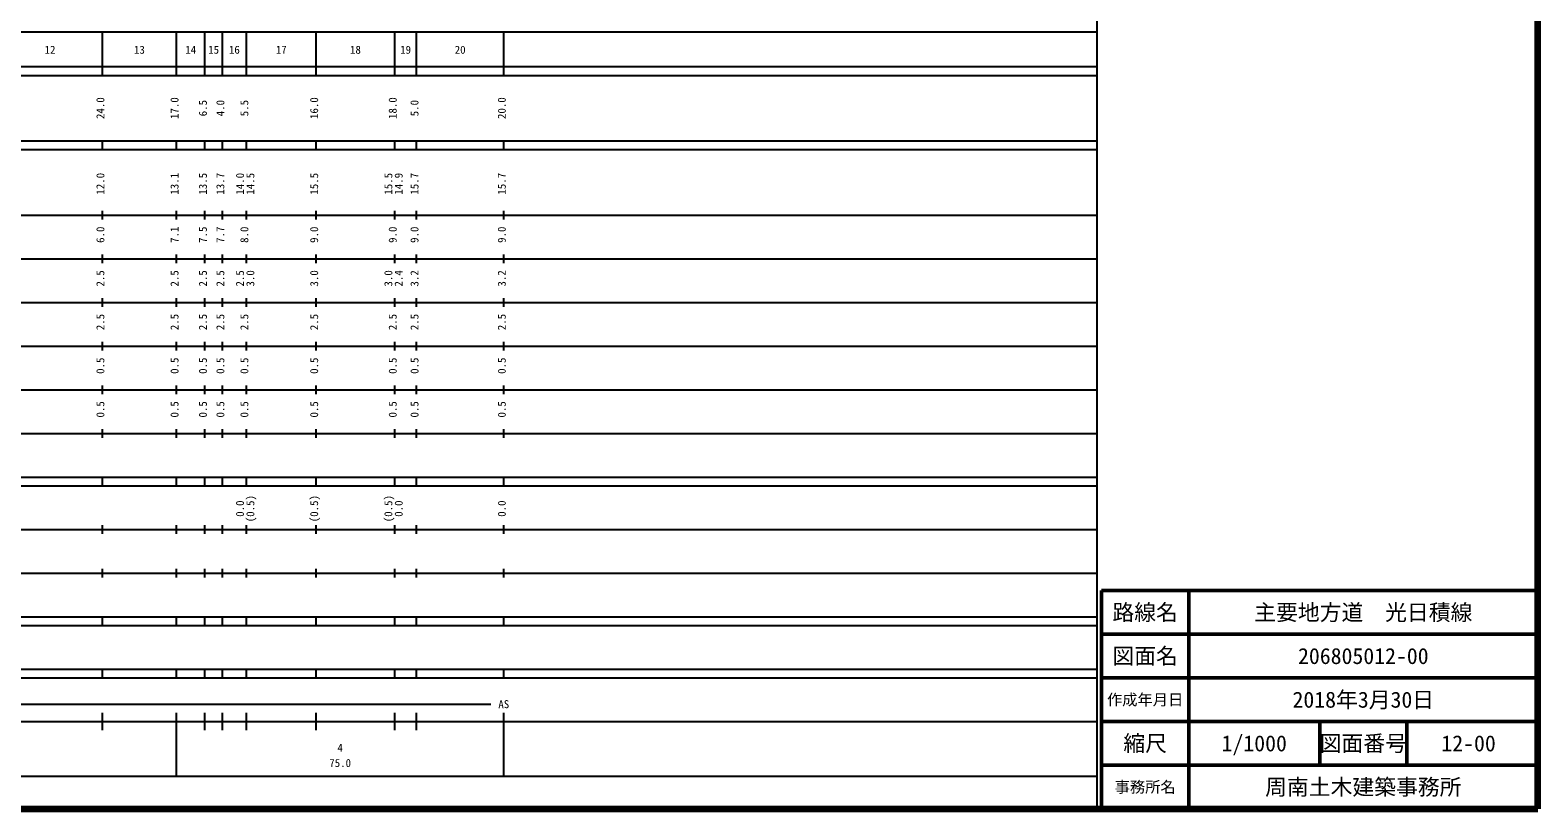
# Model space of a CAD drawing. Units: millimetres on the paper, enlarged 1000 times. Extents: x 40000 to 680000, y 20000 to 380000.
# Drawn here: x 334448 to 680000, y 20000 to 198357 of the extents above; entities that cross this region are included whole.
import ezdxf
from ezdxf.enums import TextEntityAlignment as Align

# ---------------------------------------------------------------- set-up
doc = ezdxf.new("R2010")
doc.units = ezdxf.units.MM
doc.header["$LTSCALE"] = 1000
for name, color, linetype, lineweight in [('M-TTL', 2, 'Continuous', 13), ('M-TTL-BAND', 7, 'Continuous', 25), ('M-TTL-FRAM', 2, 'Continuous', 50), ('M-TTL-LINE', 7, 'Continuous', 50)]:
    doc.layers.add(name, color=color, linetype=linetype, lineweight=lineweight)
doc.layers.add('M-TTL-TXT', color=7, linetype='Continuous')
doc.styles.add('ＭＳ ゴシック', font='')
doc.styles.get('ＭＳ ゴシック').set_extended_font_data('MS Gothic')

msp = doc.modelspace()

# ---------------------------------------------------------------- linework, layer by layer
at = {"layer": 'M-TTL', "lineweight": 140}
for p, q in [((680000, 20000), (680000, 380000)), ((40000, 20000), (680000, 20000))]:
    msp.add_line(p, q, dxfattribs=at)
at = {"layer": 'M-TTL-BAND'}
for p, q in [((579000, 20000), (579000, 370000)), ((68000, 198000), (579000, 198000)), ((351000, 188000), (351000, 198000)), ((368000, 188000), (368000, 198000)), ((374500, 188000), (374500, 198000)), ((378500, 188000), (378500, 198000)), ((384000, 188000), (384000, 198000)), ((400000, 188000), (400000, 198000)), ((418000, 188000), (418000, 198000)), ((423000, 188000), (423000, 198000)), ((443000, 188000), (443000, 198000)), ((40000, 190000), (579000, 190000)), ((40000, 188000), (579000, 188000)), ((40000, 173000), (579000, 173000)), ((351000, 171000), (351000, 173000)), ((368000, 171000), (368000, 173000)), ((374500, 171000), (374500, 173000)), ((378500, 171000), (378500, 173000)), ((384000, 171000), (384000, 173000)), ((400000, 171000), (400000, 173000)), ((418000, 171000), (418000, 173000)), ((423000, 171000), (423000, 173000)), ((443000, 171000), (443000, 173000)), ((40000, 171000), (579000, 171000)), ((40000, 156000), (579000, 156000)), ((351000, 155000), (351000, 157000)), ((368000, 155000), (368000, 157000)), ((374500, 155000), (374500, 157000)), ((378500, 155000), (378500, 157000)), ((384000, 155000), (384000, 157000)), ((400000, 155000), (400000, 157000)), ((418000, 155000), (418000, 157000)), ((423000, 155000), (423000, 157000)), ((443000, 155000), (443000, 157000)), ((46000, 146000), (579000, 146000)), ((351000, 145000), (351000, 147000)), ((368000, 145000), (368000, 147000)), ((374500, 145000), (374500, 147000)), ((378500, 145000), (378500, 147000)), ((384000, 145000), (384000, 147000)), ((400000, 145000), (400000, 147000)), ((418000, 145000), (418000, 147000)), ((423000, 145000), (423000, 147000)), ((443000, 145000), (443000, 147000)), ((52000, 136000), (579000, 136000)), ((351000, 135000), (351000, 137000)), ((368000, 135000), (368000, 137000)), ((374500, 135000), (374500, 137000)), ((378500, 135000), (378500, 137000)), ((384000, 135000), (384000, 137000)), ((400000, 135000), (400000, 137000)), ((418000, 135000), (418000, 137000)), ((423000, 135000), (423000, 137000)), ((443000, 135000), (443000, 137000)), ((46000, 126000), (579000, 126000)), ((351000, 125000), (351000, 127000)), ((368000, 125000), (368000, 127000)), ((374500, 125000), (374500, 127000)), ((378500, 125000), (378500, 127000)), ((384000, 125000), (384000, 127000)), ((400000, 125000), (400000, 127000)), ((418000, 125000), (418000, 127000)), ((423000, 125000), (423000, 127000)), ((443000, 125000), (443000, 127000)), ((52000, 116000), (579000, 116000)), ((351000, 115000), (351000, 117000)), ((368000, 115000), (368000, 117000)), ((374500, 115000), (374500, 117000)), ((378500, 115000), (378500, 117000)), ((384000, 115000), (384000, 117000)), ((400000, 115000), (400000, 117000)), ((418000, 115000), (418000, 117000)), ((423000, 115000), (423000, 117000)), ((443000, 115000), (443000, 117000)), ((46000, 106000), (579000, 106000)), ((351000, 105000), (351000, 107000)), ((368000, 105000), (368000, 107000)), ((374500, 105000), (374500, 107000)), ((378500, 105000), (378500, 107000)), ((384000, 105000), (384000, 107000)), ((400000, 105000), (400000, 107000)), ((418000, 105000), (418000, 107000)), ((423000, 105000), (423000, 107000)), ((443000, 105000), (443000, 107000)), ((40000, 96000), (579000, 96000)), ((40000, 94000), (579000, 94000)), ((351000, 94000), (351000, 96000)), ((368000, 94000), (368000, 96000)), ((374500, 94000), (374500, 96000)), ((378500, 94000), (378500, 96000)), ((384000, 94000), (384000, 96000)), ((400000, 94000), (400000, 96000)), ((418000, 94000), (418000, 96000)), ((423000, 94000), (423000, 96000)), ((443000, 94000), (443000, 96000)), ((49000, 84000), (579000, 84000)), ((351000, 83000), (351000, 85000)), ((368000, 83000), (368000, 85000)), ((374500, 83000), (374500, 85000)), ((378500, 83000), (378500, 85000)), ((384000, 83000), (384000, 85000)), ((400000, 83000), (400000, 85000)), ((418000, 83000), (418000, 85000)), ((423000, 83000), (423000, 85000)), ((443000, 83000), (443000, 85000)), ((40000, 74000), (579000, 74000)), ((351000, 73000), (351000, 75000)), ((368000, 73000), (368000, 75000)), ((374500, 73000), (374500, 75000)), ((378500, 73000), (378500, 75000)), ((384000, 73000), (384000, 75000)), ((400000, 73000), (400000, 75000)), ((418000, 73000), (418000, 75000)), ((423000, 73000), (423000, 75000)), ((443000, 73000), (443000, 75000)), ((40000, 64000), (579000, 64000)), ((351000, 62000), (351000, 64000)), ((368000, 62000), (368000, 64000)), ((374500, 62000), (374500, 64000)), ((378500, 62000), (378500, 64000)), ((384000, 62000), (384000, 64000)), ((400000, 62000), (400000, 64000)), ((418000, 62000), (418000, 64000)), ((423000, 62000), (423000, 64000)), ((443000, 62000), (443000, 64000)), ((40000, 62000), (579000, 62000)), ((40000, 52000), (579000, 52000)), ((351000, 50000), (351000, 52000)), ((368000, 50000), (368000, 52000)), ((374500, 50000), (374500, 52000)), ((378500, 50000), (378500, 52000)), ((384000, 50000), (384000, 52000)), ((400000, 50000), (400000, 52000)), ((418000, 50000), (418000, 52000)), ((423000, 50000), (423000, 52000)), ((443000, 50000), (443000, 52000)), ((40000, 50000), (579000, 50000)), ((71000, 44000), (440000, 44000)), ((351000, 38000), (351000, 42000)), ((368000, 27500), (368000, 42000)), ((374500, 38000), (374500, 42000)), ((378500, 38000), (378500, 42000)), ((384000, 38000), (384000, 42000)), ((400000, 38000), (400000, 42000)), ((418000, 38000), (418000, 42000)), ((423000, 38000), (423000, 42000)), ((443000, 27500), (443000, 42000)), ((40000, 40000), (579000, 40000)), ((68000, 27500), (579000, 27500))]:
    msp.add_line(p, q, dxfattribs=at)
at = {"layer": 'M-TTL-FRAM'}
for p, q in [((680000, 70000), (580000, 70000)), ((580000, 70000), (580000, 20000))]:
    msp.add_line(p, q, dxfattribs=at)
at = {"layer": 'M-TTL-LINE'}
for p, q in [((600000, 70000), (600000, 20000)), ((680000, 60000), (580000, 60000)), ((680000, 50000), (580000, 50000)), ((680000, 40000), (580000, 40000)), ((630000, 40000), (630000, 30000)), ((650000, 40000), (650000, 30000)), ((680000, 30000), (580000, 30000))]:
    msp.add_line(p, q, dxfattribs=at)

# ---------------------------------------------------------------- texts
at = {"layer": 'M-TTL-BAND', "style": 'ＭＳ ゴシック'}
for s, p in [('12', (339000, 192405)), ('13', (359500, 192405)), ('14', (371250, 192405)), ('15', (376500, 192405)), ('16', (381250, 192405)), ('17', (392000, 192405)), ('18', (409000, 192405)), ('19', (420500, 192405)), ('20', (433000, 192405)), ('AS', (443000, 42500)), ('4', (405500, 32523)), ('75.0', (405500, 29033))]:
    msp.add_text(s, height=1833, dxfattribs=at).set_placement(p, align=Align.BOTTOM_CENTER)
for s, p in [('24.0', (352000, 180500)), ('17.0', (369000, 180500)), ('6.5', (375500, 180500)), ('4.0', (379500, 180500)), ('5.5', (385000, 180500)), ('16.0', (401000, 180500)), ('18.0', (419000, 180500)), ('5.0', (424000, 180500)), ('20.0', (444000, 180500)), ('12.0', (352000, 163174)), ('13.1', (369000, 163174)), ('13.5', (375500, 163174)), ('13.7', (379500, 163174)), ('14.0', (384000, 163174)), ('14.5', (386370, 163174)), ('15.5', (401000, 163174)), ('15.5', (418000, 163174)), ('14.9', (420370, 163174)), ('15.7', (424000, 163174)), ('15.7', (444000, 163174)), ('6.0', (352000, 151500)), ('7.1', (369000, 151500)), ('7.5', (375500, 151500)), ('7.7', (379500, 151500)), ('8.0', (385000, 151500)), ('9.0', (401000, 151500)), ('9.0', (419000, 151500)), ('9.0', (424000, 151500)), ('9.0', (444000, 151500)), ('2.5', (352000, 141500)), ('2.5', (369000, 141500)), ('2.5', (375500, 141500)), ('2.5', (379500, 141500)), ('2.5', (384000, 141500)), ('3.0', (386370, 141500)), ('3.0', (401000, 141500)), ('3.0', (418000, 141500)), ('2.4', (420370, 141500)), ('3.2', (424000, 141500)), ('3.2', (444000, 141500)), ('2.5', (352000, 131500)), ('2.5', (369000, 131500)), ('2.5', (375500, 131500)), ('2.5', (379500, 131500)), ('2.5', (385000, 131500)), ('2.5', (401000, 131500)), ('2.5', (419000, 131500)), ('2.5', (424000, 131500)), ('2.5', (444000, 131500)), ('0.5', (352000, 121500)), ('0.5', (369000, 121500)), ('0.5', (375500, 121500)), ('0.5', (379500, 121500)), ('0.5', (385000, 121500)), ('0.5', (401000, 121500)), ('0.5', (419000, 121500)), ('0.5', (424000, 121500)), ('0.5', (444000, 121500)), ('0.5', (352000, 111500)), ('0.5', (369000, 111500)), ('0.5', (375500, 111500)), ('0.5', (379500, 111500)), ('0.5', (385000, 111500)), ('0.5', (401000, 111500)), ('0.5', (419000, 111500)), ('0.5', (424000, 111500)), ('0.5', (444000, 111500)), ('0.0', (384000, 88764)), ('(0.5)', (386370, 88764)), ('(0.5)', (401000, 88764)), ('(0.5)', (418000, 88764)), ('0.0', (420370, 88764)), ('0.0', (444000, 88764))]:
    msp.add_text(s, height=1833, rotation=90, dxfattribs=at).set_placement(p, align=Align.BOTTOM_CENTER)
at = {"layer": 'M-TTL-TXT', "style": 'ＭＳ ゴシック'}
for s, height, p in [('路線名', 3666, (590000, 65000)), ('路線名', 3666, (590000, 65000)), ('主要地方道\u3000光日積線', 3666, (640000, 65000)), ('図面名', 3666, (590000, 55000)), ('図面名', 3666, (590000, 55000)), ('206805012-00', 3666, (640000, 55000)), ('作成年月日', 2566, (590000, 45000)), ('作成年月日', 2566, (590000, 45000)), ('2018年3月30日', 3666, (640000, 45000)), ('縮尺', 3666, (590000, 35000)), ('縮尺', 3666, (590000, 35000)), ('1/1000', 3666, (615000, 35000)), ('図面番号', 3666, (640000, 35000)), ('図面番号', 3666, (640000, 35000)), ('12-00', 3666, (664125, 35000)), ('事務所名', 2566, (590000, 25000)), ('事務所名', 2566, (590000, 25000)), ('周南土木建築事務所', 3666, (640000, 25000))]:
    msp.add_text(s, height=height, dxfattribs=at).set_placement(p, align=Align.MIDDLE_CENTER)

doc.saveas('drawing.dxf')
